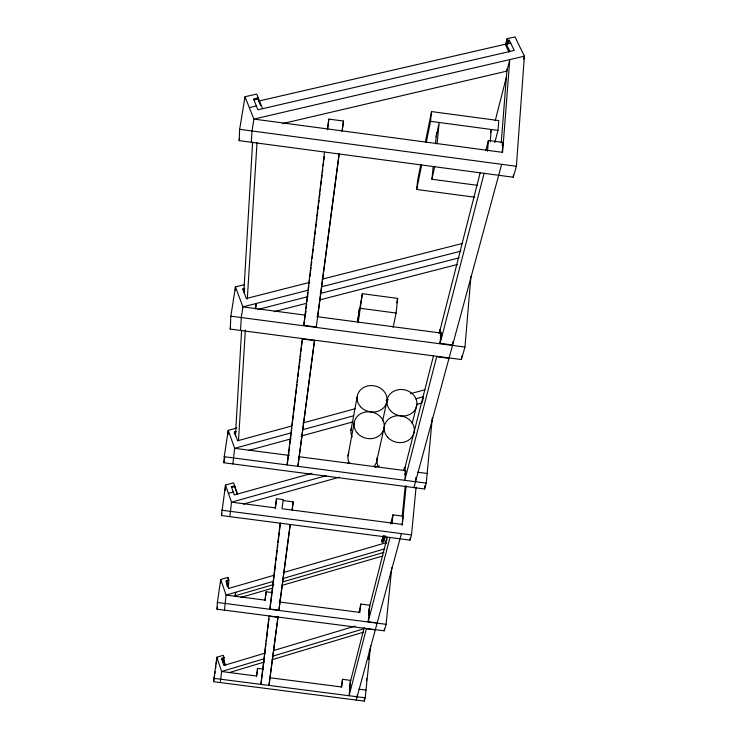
<?xml version="1.0" encoding="UTF-8"?>
<svg xmlns="http://www.w3.org/2000/svg" width="738" height="738" viewBox="0 0 738 738"><rect width="100%" height="100%" fill="white"/><g stroke="black" fill="none" stroke-linecap="round" stroke-linejoin="round"><path stroke-width="1.11" d="M231.354 486.794L234.583 485.715L234.822 487.237L234.859 486.508L231.612 487.338M258.152 99.482L258.208 97.859L253.54 98.929L257.885 109.787L514.266 50.442L509.303 40.212L508.205 40.461L506.997 39.234L507.329 38.662L514.986 36.9L524.395 56.189L516.369 166.29L513.261 177.231L239.13 140.626L239.666 129.316L245.007 96.743L256.686 94.067L262.571 108.698M223.891 661.22L224.103 657.742L223.282 655.316L216.843 657.235L213.605 681.709L364.258 701.1L365.199 697.807L370.624 645.547M391.767 567.707L386.103 624.311L384.249 630.815L217.027 609.191L217.341 602.466L220.754 579.478L227.922 577.402L228.835 580.059L228.411 586.941M416.084 487.098L411.518 534.93L410.051 540.096L221.446 515.548L225.496 485.041L233.549 482.809L237.525 494.036M432.311 417.634L426.26 483.122L424.59 488.971L223.937 462.754L224.223 456.721L228.245 430.346L236.815 428.031M470.927 276.436L464.958 347.063L461.407 359.544L230.238 329.074L230.846 316.168L235.45 286.907L244.37 284.647M216.76 658.979L216.843 657.235L221.612 671.525L220.311 682.576M220.579 582.937L220.754 579.478L226.077 595.086L224.472 610.151M225.219 490.493L225.496 485.041L231.511 502.154L229.841 516.637M228.033 434.461L228.245 430.346L234.656 448.298L232.876 463.925M235.284 290.209L235.45 286.907L242.922 306.888L241.28 317.543L240.542 330.43M244.887 99.049L245.007 96.743L253.9 119.086L252.009 130.967L251.354 142.259M234.37 434.165L234.481 432.007L236.197 431.546M222.608 661.608L222.811 658.13M235.413 436.315L241.603 330.495M243.826 292.543L252.627 142.111M227.064 586.212L227.396 580.474M244.463 291.593L244.656 288.29L242.673 288.798L246.326 298.512L309.785 282.34M227.821 579.136L227.922 577.402M224.112 661.885L223.937 660.796L222.645 661.165M238.475 440.826L245.376 329.96M247.295 299.075L257.009 142.831M255.754 308.954L256.141 303.502L255.385 308.53M513.261 177.231L513.427 174.952M502.237 152.111L502.993 142.397L488.408 140.451L485.853 150.469M494.82 142.554L498.002 130.368L498.787 120.598L431.546 111.586L425.402 141.89M501.222 142.877L507.006 69.077M487.523 151.235L488.408 140.451M490.226 141.844L491.24 129.454M461.407 359.544L461.693 356.122M440.3 335.91L441.149 332.617L440.152 343.345L452.615 344.997L452.901 341.777M424.59 488.971L424.913 485.549M439.94 333.244L440.328 329L439.193 333.456M440.051 332.82L440.438 328.576L480.18 172.729M440.042 343.77L441.038 333.05L316.888 316.657M415.503 481.72L415.918 477.431M410.051 540.096L410.273 537.827M402.081 525.327L402.976 516.176L392.939 514.866L390.67 523.786M406.149 485.539L402.321 524.414L282.017 508.74L283.235 499.617L276.529 498.74L275.283 507.864L231.511 502.154L326.537 475.567M477.283 185.312L431.942 179.26L433.197 166.659M435.485 143.735L436.592 132.554M437.071 143.845L439.193 122.49L436.167 136.853M404.867 471.324L405.393 466.019L433.52 355.734M298.521 456.656L405.706 470.669L404.756 480.318L436.702 356.722L448.999 358.336L413.917 487.578M402.265 515.973L405.18 486.388M392.016 524.017L392.939 514.866M384.249 630.815L384.48 628.536M426.232 142.554L430.549 121.327L431.546 111.586M474.691 197.203L416.684 189.472L417.671 180.063L420.854 164.343M364.258 701.1L364.498 698.831M366.38 680.704L366.62 678.434M368.622 659.172L368.852 656.903M369.323 652.374L369.563 650.104M393.133 327.349L396.112 313.041L397.671 298.383L362.349 293.706L357.745 320.486L359.397 308.871L358.659 315.172M357.137 696.773L357.367 694.578M368.576 612.854L369.074 608.472M368.133 621.986L369.074 613.37L368.64 615.077M349.388 687.004L349.738 683.739M349.434 688.628L349.904 684.264M341.27 687.069L342.57 679.338L350.596 680.371L349.074 695.731L366.389 628.73L375.291 629.883L356.242 700.067M358.963 612.798L360.808 604.062L369.747 605.215L369.018 613.592M360.808 604.062L359.904 612.411L278.973 601.931M257.313 670.676L257.571 668.388L262.931 669.08L260.901 684.384L269.056 616.147L277.968 617.291L268.973 685.427L278.06 616.451M272.101 592.568L266.132 591.793L265.09 600.64M276.529 498.74L275.311 508.657M342.57 679.338L341.722 686.995L269.896 677.742M358.142 322.727L362.349 293.706M280.163 523.187L269.905 609.044L278.909 610.206L290.219 524.497M339.148 153.984L316.298 327.008L303.807 325.357L324.526 152.028M262.866 669.652L265.984 643.619M266.252 641.359L267.479 631.165M267.746 628.905L268.964 618.721M272.11 592.457L275.652 562.956M275.92 560.686L276.326 557.282M276.602 555.013L277.147 550.474M277.414 548.205L277.82 544.801M278.097 542.531L279.324 532.319M279.591 530.05L280.403 523.242M289.084 450.798L289.637 446.222M289.914 443.935L291.141 433.64M291.418 431.352L291.833 427.92M292.1 425.632L293.337 415.337M293.613 413.049L295.532 397.035M295.809 394.747L297.036 384.452M297.313 382.164L297.728 378.732M297.995 376.445L298.549 371.869M298.816 369.581L299.231 366.149M299.508 363.862L300.052 359.286M300.329 356.998L300.735 353.567M301.012 351.27L301.427 347.838M301.694 345.55L302.248 340.974M305.403 314.665L305.809 311.233M306.141 308.521L306.685 303.955M306.953 301.676L307.368 298.253M307.645 295.966L308.05 292.543M308.456 289.121L308.871 285.698M309.148 283.42L309.554 279.988M309.969 276.565L310.375 273.143M310.652 270.864L311.058 267.442M311.335 265.154L311.74 261.732M312.156 258.309L312.561 254.887M312.838 252.608L313.244 249.186M313.659 245.754L314.065 242.332M314.342 240.053L314.748 236.63M315.025 234.343L315.43 230.92M315.846 227.498L316.251 224.075M316.528 221.797L316.934 218.374M317.211 216.086L317.755 211.52M318.032 209.241L318.438 205.819M318.715 203.54L319.13 200.109M319.397 197.83L319.951 193.264M320.218 190.985L320.633 187.563M320.901 185.275L321.454 180.718M321.722 178.43L322.137 175.007M322.405 172.729L322.82 169.306M323.226 165.884L323.641 162.452M323.908 160.174L324.323 156.751M327.607 129.362L328.834 119.095L343.456 121.05L342.192 130.709M278.909 610.206L290.191 524.515M293.189 501.868L292.147 509.838L293.189 501.868L283.124 500.548M279.85 602.891L280.597 597.236M314.517 340.273L297.903 466.351L314.508 340.605L302.183 338.982L287.128 464.94L288.41 455.328M317.681 316.288L318.133 312.866M318.189 312.432L339.093 154.085M342.1 131.299L343.456 121.05M288.383 456.084L288.945 451.859M269.877 609.265L271.962 593.61M327.386 129.823L328.834 119.095M266.132 591.793L265.007 600.123L226.077 595.086L273.189 581.369M257.571 668.388L256.547 676.026L221.612 671.525L264.435 658.647M256.603 676.165L257.193 671.82M303.807 325.357L305.098 315.744M305.292 315.025L305.864 310.799M235.062 596.249L235.634 592.3L235.385 595.714L273.872 584.487M213.762 680.611L214.407 676.192M214.73 673.979L215.053 671.764M215.542 668.453L215.865 666.239M216.188 664.034L216.668 660.722M217.027 609.191L217.35 607.014M221.446 515.548L221.787 513.27M223.937 462.754L224.767 457.292M230.238 329.074L230.588 326.842M239.13 140.626L239.499 138.393M350.956 430.319L357.164 396.795M347.967 456.038L354.111 423.197M416.684 189.472L421.684 164.897M396.74 302.875L397.671 298.383M431.942 179.26L434.728 166.29M382.662 420.743L386.786 401.832M384.212 427.145L376.989 459.829A14.649 13.016 13.4 0 0 378.234 466.582M510.751 43.201L506.342 44.243L505.973 45.774L508.98 51.983M384.701 535.843L383.133 542.098L382.45 542.292L381.731 541.434L383.068 536.074M505.678 44.529L506.997 39.234M505.742 45.009L507.329 38.662M381.98 542.07L383.548 535.825M506.379 44.372L507.44 40.138M412.155 423.474L416.869 404.645M382.45 542.292L384.009 536.046M507.144 44.695L508.205 40.461M508.5 43.385L509.303 40.212M350.172 682.06L350.596 680.371M350.31 682.069L364.194 627.586M369.36 607.356L387.256 537.153M490.401 132.757L490.955 130.552M422.302 401.906L423.372 397.717M495.18 120.847L506.582 76.374M349.434 689.882L349.904 688.047M404.701 474.589L405.706 470.669M389.978 537.485L368.188 621.765L377.183 622.927L401.417 533.62M440.152 343.345L484.1 173.338M523.556 59.344L524.395 56.189L253.9 119.086L502.587 152.351L509.792 59.584L506.849 71.125L282.414 123.624M502.098 145.737L502.993 142.397M375.347 629.671L377.118 623.149M449.11 357.93L452.505 345.421M452.615 344.997L501.655 164.325M381.731 541.434L382.837 537.458L382.874 538.519L384.028 538.537L386.039 543.721M265.099 653.093L223.854 665.464L221.529 658.517L224.103 657.742M273.872 650.464L355.052 626.11M273.226 656.008L364.36 628.61M229.121 672.622L264.352 662.023M272.064 659.698L363.447 632.18M221.732 659.126L222.387 658.923M222.433 661.931L224.14 661.423L225.542 665.593M274.416 575.16L228.568 588.481L225.966 580.889L228.835 580.059M283.226 572.605L386.657 542.55M283.124 578.472L384.738 548.869M282.672 581.922L383.834 552.411M240.662 597.476L272.645 588.14M281.473 585.557L382.939 555.926M226.197 581.553L226.926 581.341M227.193 583.933L228.623 583.518M243.356 504.119L339.48 477.154M374.839 467.237L379.258 466.001M228.42 493.362L233.263 492.006M311.925 473.279L234.297 494.94L231.363 486.61M347.46 463.363L349.683 462.744M291.353 432.809L234.656 448.298L289.397 455.457M302.469 429.774L353.603 415.808M415.863 398.797L423.64 396.675M248.743 450.42L290.956 438.861M300.956 436.121L353.161 421.822M416.481 404.47L422.035 402.948M234.758 432.772L235.634 432.533M291.759 425.992L237.618 440.743L234.481 432.007M302.857 422.975L355.015 408.769M386.085 400.3L388.308 399.701M410.503 393.658L424.931 389.729M257.894 309.48L307.921 296.639M320.154 293.503L459.119 257.857M274.102 311.648L306.325 303.355M319.655 299.923L457.431 264.462M322.054 279.213L462.541 243.42M308.419 290.135L242.922 306.888L305.495 315.154M321.777 286.722L460.835 251.16M242.996 289.647L244.01 289.388M258.337 101.143L508.012 43.616M249.324 107.591L256.354 105.968M253.918 99.879L258.623 98.892M217.341 602.466L386.103 624.311M358.954 689.209L365.993 690.122M213.762 678.323L365.199 697.807M417.496 472.209L427.145 473.473M224.223 456.721L426.26 483.122M221.695 510.216L411.518 534.93M360.624 308.346L396.112 313.041M230.846 316.168L464.958 347.063M430.549 121.327L498.002 130.368M239.666 129.316L516.369 166.29M506.342 44.243L509.875 51.457M258.531 100.433L260.505 105.331M385.328 535.991L386.952 540.151M235.201 488.316L237.101 493.685M223.346 659.606L225.164 665.012M377.007 457.551A14.64 13.035 11.5 0 1 374.341 466.075M349.157 462.781A14.64 13.035 11.5 0 1 348.853 452.754M405.171 466.923A14.649 13.016 13.4 0 1 403.409 469.875M352.146 436.97A14.529 12.832 11.3 0 1 351.436 428.132M357.506 433.289A15.184 13.385 11.4 0 0 383.326 430.531A15.184 13.385 11.4 0 0 366.629 411.859A15.184 13.385 11.4 0 0 357.506 433.289M360.541 406.73A15.064 13.173 11.2 0 0 386.149 404.046A15.064 13.173 11.2 0 0 369.572 385.651A15.064 13.173 11.2 0 0 360.541 406.73M387.69 437.247A15.194 13.367 13.2 0 0 413.437 434.479A15.194 13.367 13.2 0 0 396.61 415.798A15.194 13.367 13.2 0 0 387.69 437.247M390.476 410.66A15.074 13.164 12.9 0 0 416.029 407.976A15.074 13.164 12.9 0 0 399.313 389.563A15.074 13.164 12.9 0 0 390.476 410.66"/></g></svg>
